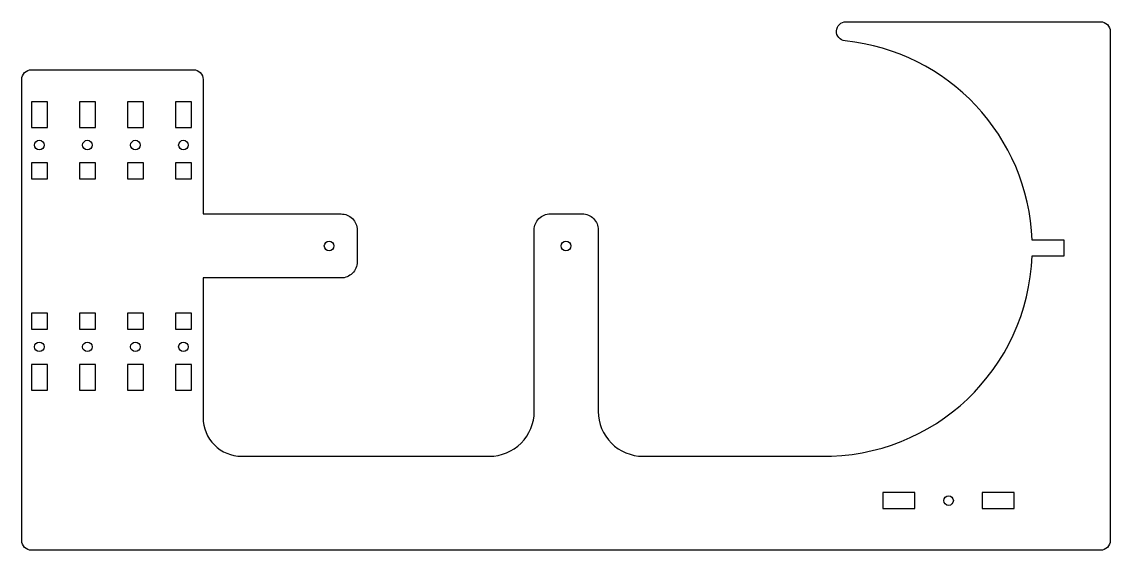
# Model space of a CAD drawing. Header units: millimetres. Extents: x -340 to 0, y 0 to 165.
import ezdxf

# ---------------------------------------------------------------- set-up
doc = ezdxf.new("R2010")
doc.units = ezdxf.units.MM
doc.layers.get('0').update_dxf_attribs({"linetype": 'CONTINUOUS'})

msp = doc.modelspace()

# ---------------------------------------------------------------- linework, layer by layer
msp.add_lwpolyline([(-337, 0, -0.414214), (-340, 3), (-340, 147.01, -0.414214), (-337, 150.01), (-286.36, 150.01, -0.414214), (-283.36, 147.01), (-283.36, 105), (-240.26, 105, -0.414214), (-235.26, 100), (-235.26, 90, -0.414214), (-240.26, 85), (-283.36, 85), (-283.36, 41.35, 0.414214), (-271.36, 29.35), (-193.92, 29.35, 0.414214), (-179.92, 43.35), (-179.92, 100.02, -0.414214), (-174.92, 105.02), (-164.93, 105.02, -0.414214), (-159.93, 100.02), (-159.93, 43.35, 0.414214), (-145.93, 29.35), (-90.39, 29.35, 0.40804), (-24.41, 91.94), (-14.41, 91.94), (-14.41, 96.84), (-24.41, 96.84, 0.374005), (-82.83, 159.02, -0.95086), (-82.52, 165), (-3, 165, -0.414214), (0, 162), (0, 3, -0.414214), (-3, 0)], format="xyb", close=True)
for points in [[(-337, 132), (-332, 132), (-332, 140), (-337, 140)], [(-322, 132), (-317, 132), (-317, 140), (-322, 140)], [(-307, 132), (-302, 132), (-302, 140), (-307, 140)], [(-292, 132), (-287, 132), (-287, 140), (-292, 140)], [(-337, 116), (-332, 116), (-332, 121), (-337, 121)], [(-322, 116), (-317, 116), (-317, 121), (-322, 121)], [(-307, 116), (-302, 116), (-302, 121), (-307, 121)], [(-292, 116), (-287, 116), (-287, 121), (-292, 121)], [(-337, 69), (-332, 69), (-332, 74), (-337, 74)], [(-322, 69), (-317, 69), (-317, 74), (-322, 74)], [(-307, 69), (-302, 69), (-302, 74), (-307, 74)], [(-292, 69), (-287, 69), (-287, 74), (-292, 74)], [(-337, 50), (-332, 50), (-332, 58), (-337, 58)], [(-322, 50), (-317, 50), (-317, 58), (-322, 58)], [(-307, 50), (-302, 50), (-302, 58), (-307, 58)], [(-292, 50), (-287, 50), (-287, 58), (-292, 58)], [(-61, 13), (-61, 18), (-71, 18), (-71, 13)], [(-30, 13), (-30, 18), (-40, 18), (-40, 13)]]:
    msp.add_lwpolyline(points, close=True)
for centre in [(-334.5, 126.5), (-319.5, 126.5), (-304.5, 126.5), (-289.5, 126.5), (-244, 95), (-170, 95), (-334.5, 63.5), (-319.5, 63.5), (-304.5, 63.5), (-289.5, 63.5), (-50.5, 15.5)]:
    msp.add_circle(centre, 1.5)

doc.saveas('drawing.dxf')
